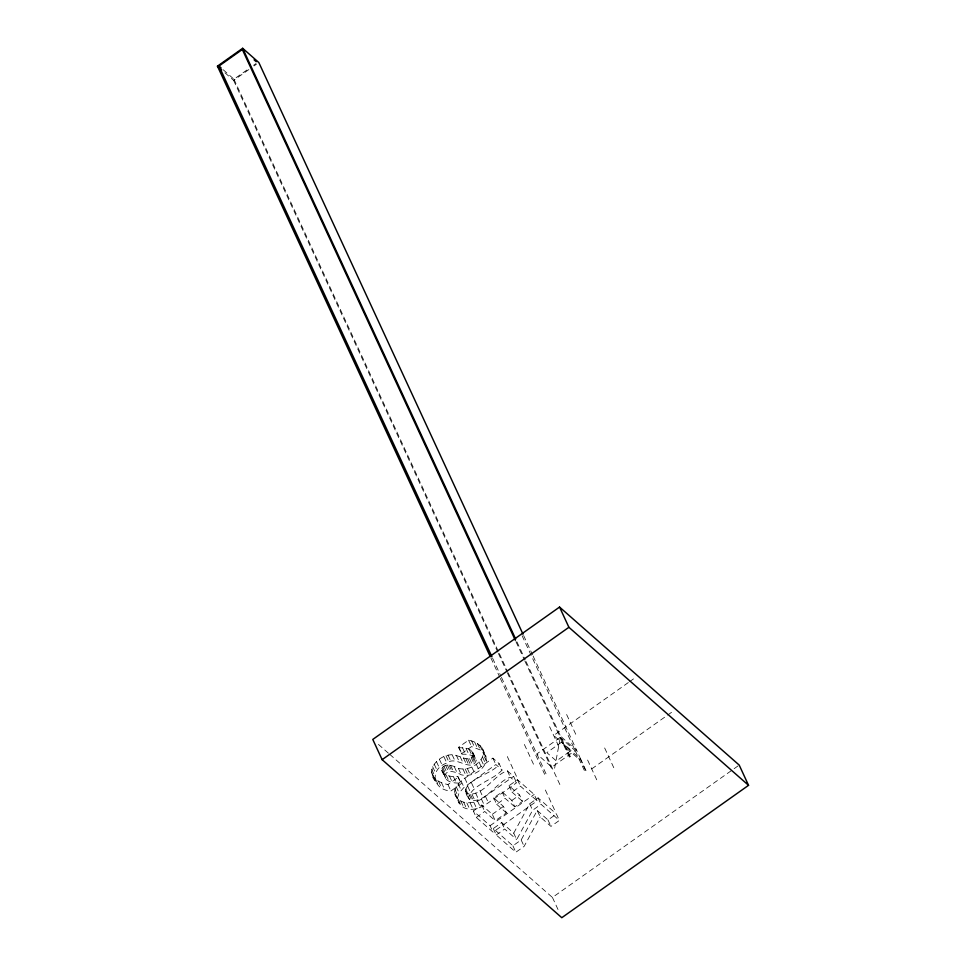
<?xml version="1.0" encoding="UTF-8"?>
<svg xmlns="http://www.w3.org/2000/svg" width="966" height="966" viewBox="0 0 966 966"><rect width="100%" height="100%" fill="white"/><g stroke="black" fill="none" stroke-linecap="round" stroke-linejoin="round"><path stroke-width="0.72" stroke-dasharray="4.83 3.62" d="M483.35 754.555C484.606 746.235 475.501 741.465 468.582 740.173L458.5 747.322L462.014 754.217C467.085 754.035 474.668 754.591 476.286 760.411C471.215 773.162 455.928 755.001 446.847 763.043C429.182 768.996 432.382 790.079 450.929 790.973L461.422 783.535L457.884 776.616C452.209 776.833 444.07 776.435 441.643 770.24C442.899 761.8 453.609 765.748 458.391 768.393C468.377 770.977 480.452 764.48 483.35 754.555L486.321 760.979C483.411 770.892 471.348 777.401 461.362 774.817C456.58 772.172 445.869 768.212 444.614 776.664C447.029 782.846 455.179 783.257 460.854 783.04L461.422 783.535M486.321 760.979L485.886 756.028L482.928 749.616M435.111 780.878C424.859 768.851 439.663 754.543 452.16 754.76C458.693 754.518 470.502 764.396 473.316 753.987C471.71 748.167 464.115 747.612 459.055 747.805L458.5 747.322M454.394 791.903L456.121 786.529L461.072 780.951L492.901 758.129L499.108 763.599L502.079 770.011C493.01 780.456 473.099 783.945 468.281 797.614L469.597 799.631C484.739 805.113 497.418 780.54 510.362 777.304L516.568 782.762L488.398 802.746C482.179 807.081 474.391 810.872 466.663 808.711C458.596 806.755 457.329 798.23 454.394 791.903L459.055 803.277M457.365 798.327L459.091 792.953L464.042 787.375L495.86 764.553L502.079 770.011M554.617 768.212L560.546 736.201L525.794 660.986M468.281 797.614C455.324 780.685 495.256 774.249 499.108 763.599M513.719 833.163L529.658 803.833L538.074 797.868L556.416 814L559.386 820.424L550.97 826.389L540.187 816.91L537.229 810.486L521.169 839.949L512.898 845.805L493.288 828.55L501.692 822.585L513.719 833.163L516.689 839.587L532.616 810.245L541.032 804.28L559.386 820.424M493.288 828.55L496.246 834.974L515.868 852.229L524.127 846.361L540.187 816.91M223.255 69.793L233.941 79.2L248.685 68.755M253.599 65.265L256.062 63.527M224.981 72.812L233.615 80.395L249.216 69.335M254.022 65.93L256.425 64.227M461.47 753.746L471.541 746.597L480.416 750.002L485.886 756.028M432.14 774.454C434.966 780.552 441.752 783.341 447.958 784.549L458.452 777.111M628.335 682.551L553.687 735.464L580.783 759.3L586.036 770.675M629.554 681.682L634.457 678.204M465.322 791.19L466.638 793.207C481.768 798.689 494.447 774.116 507.392 770.88L513.61 776.35L516.568 782.762M454.805 794.438C460.359 806.767 476.963 803.676 485.427 796.322L513.61 776.35M473.34 811.005L481.756 805.04L492.298 814.314L495.268 820.738L506.401 812.841L503.443 806.417L493.723 797.88L502.139 791.915L511.859 800.452L514.818 806.876L522.558 801.394L519.587 794.982L509.046 785.696L517.462 779.731L534.186 794.45L537.144 800.862L493.022 832.137L476.298 817.429L473.34 811.005L490.064 825.713L493.022 832.137M476.298 817.429L484.715 811.464L495.268 820.738M509.046 785.696L512.016 792.12L520.42 786.155L537.144 800.862M493.723 797.88L496.693 804.304L505.109 798.339L514.818 806.876M492.298 814.314L503.443 806.417M511.859 800.452L519.587 794.982M490.064 825.713L534.186 794.45M496.246 834.974L504.663 829.009L516.689 839.587M591.711 768.912L666.359 715.999M667.578 715.13L672.493 711.664M537.229 810.486L548 819.965L556.416 814M389.733 754.349L552.443 897.462L739.207 765.084M580.783 759.3L576.714 750.425L560.546 736.201L569.868 756.45M512.016 792.12L522.558 801.394M496.693 804.304L506.401 812.841M378.43 744.412L388.598 753.359M604.656 747.974L614.014 768.212M566.631 714.526L575.977 734.764M587.618 760.061L596.964 780.287M523.632 635.543L532.483 654.682M533.111 656.059L576.714 750.425M585.432 770.143L580.18 758.769L579.25 759.433L564.277 746.271L565.207 745.607L570.471 756.982M522.075 635.7L584.502 770.808M516.943 641.835L525.154 659.609M515.953 641.678L524.164 659.452M524.792 660.816L569.529 757.646M549.594 726.601L558.94 746.839M233.941 79.2L498.722 652.243M499.362 653.608L507.573 671.394M508.201 672.759L561.161 787.362M233.615 80.395L497.756 652.062M498.396 653.427L506.607 671.213M507.235 672.577L551.477 768.308M492.6 658.22L500.823 675.995M501.451 677.371L546.188 774.189M490.861 657.894L499.712 677.069M500.352 678.446L544.655 774.321M524.381 744.472L533.727 764.71M545.355 790.007L554.713 810.232M538.074 797.868L541.032 804.28M548 819.965L550.97 826.389M529.658 803.833L532.616 810.245M507.331 756.559L516.677 776.785M517.462 779.731L520.42 786.155M507.392 770.88L510.362 777.304M492.901 758.129L495.86 764.553M552.443 897.462L559.302 912.302M481.72 747.406L484.678 753.83M502.139 791.915L505.109 798.339M483.471 751.995L486.429 758.419M479.848 745.378L482.819 751.802M477.445 743.591L480.416 750.002M521.169 839.949L524.127 846.361M482.565 757.151L485.536 763.575M474.656 742.081L477.615 748.505M481.128 759.638L484.099 766.05M471.637 740.934L474.608 747.358M479.027 762.005L481.986 768.417M468.582 740.173L471.541 746.597M472.76 752.224L475.719 758.648M473.316 753.987L476.286 760.411M471.505 750.799L474.463 757.211M472.917 755.871L475.876 762.295M476.262 764.251L479.221 770.675M469.078 749.242L472.036 755.654M472.241 756.849L475.212 763.273M512.898 845.805L515.868 852.229M501.692 822.585L504.663 829.009M471.251 757.73L474.209 764.154M465.974 748.239L468.933 754.663M469.561 758.648L472.531 765.072M485.427 796.322L488.398 802.746M471.734 766.956L474.704 773.38M462.521 747.769L465.491 754.192M467.894 759.035L470.865 765.458M465.962 758.841L468.933 765.265M479.873 790.393L482.831 796.817M459.055 747.805L462.014 754.217M463.499 758.02L466.469 764.444M467.363 768.574L470.333 774.998M481.37 798.93L484.34 805.342M460.13 756.607L463.088 763.019M465.189 768.96L468.16 775.384M471.577 783.1L474.548 789.524M481.756 805.04L484.715 811.464M475.622 793.026L478.581 799.437M462.98 769.069L465.938 775.481M456.35 755.364L459.321 761.776M477.482 800.886L480.452 807.31M464.743 778.089L467.713 784.501M472.048 794.39L475.018 800.814M467.713 786.252L470.684 792.663M452.16 754.76L455.131 761.184M458.391 768.393L461.362 774.817M470.502 794.595L473.473 801.019M473.751 802.203L476.721 808.614M469.09 794.463L472.048 800.886M465.648 788.908L468.619 795.32M461.072 780.951L464.042 787.375M465.274 790.079L469.597 799.631M454.406 766.968L457.365 773.38M448.067 755.146L451.037 761.57M457.884 776.616L460.854 783.04M470.176 802.867L473.147 809.291M446.002 755.738L448.973 762.162M450.579 765.386L453.549 771.81M458.198 783.764L461.168 790.188M466.82 802.891L469.778 809.315M449.021 765L451.991 771.411M453.44 776.664L456.411 783.076M443.877 756.632L446.847 763.043M447.318 764.927L450.289 771.351M463.704 802.287L466.663 808.711M456.121 786.529L459.091 792.953M445.58 765.289L448.55 771.713M449.456 776.072L452.426 782.496M460.83 801.043L463.801 807.467M454.841 789.258L457.812 795.682M443.901 766.195L446.86 772.619M458.222 799.172L461.18 805.596M439.421 759.288L442.392 765.712M442.67 767.233L445.64 773.657M446.111 774.937L449.081 781.349M441.957 768.272L444.928 774.696M443.599 773.319L446.558 779.743M441.643 770.24L445.362 778.355M447.958 784.549L450.929 790.973M436.475 761.667L439.445 768.091M434.205 764.13L437.175 770.554M441.534 782.75L444.505 789.174M432.635 766.69L435.594 773.114M438.479 781.228L441.45 787.652M431.742 769.334L434.7 775.758M435.569 779.055L438.54 785.479M431.56 771.967L434.531 778.379M433.48 776.821L436.451 783.245M560.183 737.408L536.842 753.951L551.803 767.125L575.156 750.582L560.183 737.408M561.693 742.117L546.865 752.623L556.38 760.991L571.196 750.485L561.693 742.117"/><path stroke-width="1.45" d="M490.221 656.53L217.447 66.171L242.659 48.3L258.828 62.524L523.004 634.179M491.972 656.856L218.968 66.038L242.321 49.483L244.458 51.367M559.555 607.071L372.779 739.437L382.125 759.674L561.789 917.7L748.553 785.322L739.207 765.084L559.555 607.071L568.902 627.296L748.553 785.322M382.125 759.674L568.902 627.296M254.082 59.832L256.219 61.715M218.968 66.038L221.117 67.922M217.447 66.171L221.757 69.963M242.659 48.3L515.675 639.094M242.321 49.483L515.313 640.301"/></g></svg>
